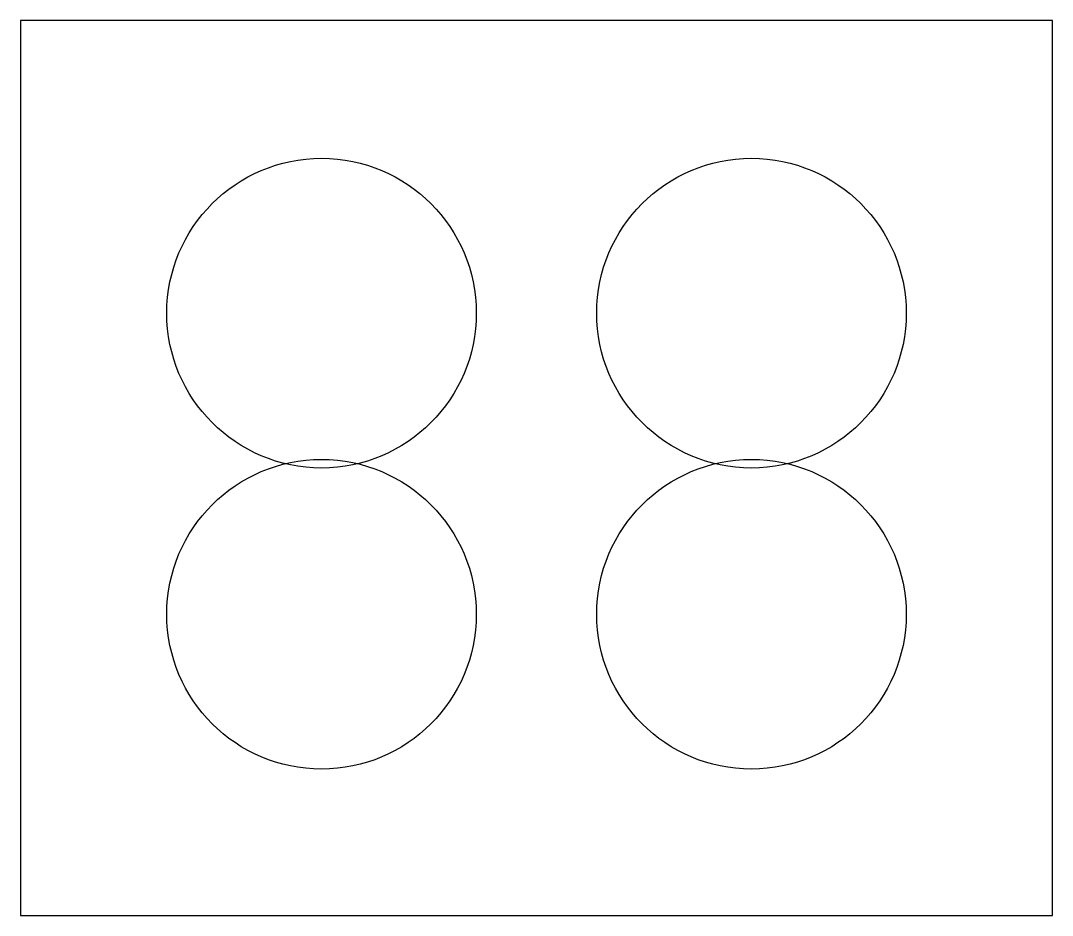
# Model space of a CAD drawing. Header units: millimetres. Extents: x 0 to 600, y 0 to 520.
import ezdxf

# ---------------------------------------------------------------- set-up
doc = ezdxf.new("R2010")
doc.units = ezdxf.units.MM

msp = doc.modelspace()

# ---------------------------------------------------------------- linework, layer by layer
msp.add_lwpolyline([(0, 0), (600, 0), (600, 520), (0, 520)], close=True)
for centre in [(175, 350), (425, 350), (175, 175), (425, 175)]:
    msp.add_circle(centre, 90)

doc.saveas('drawing.dxf')
